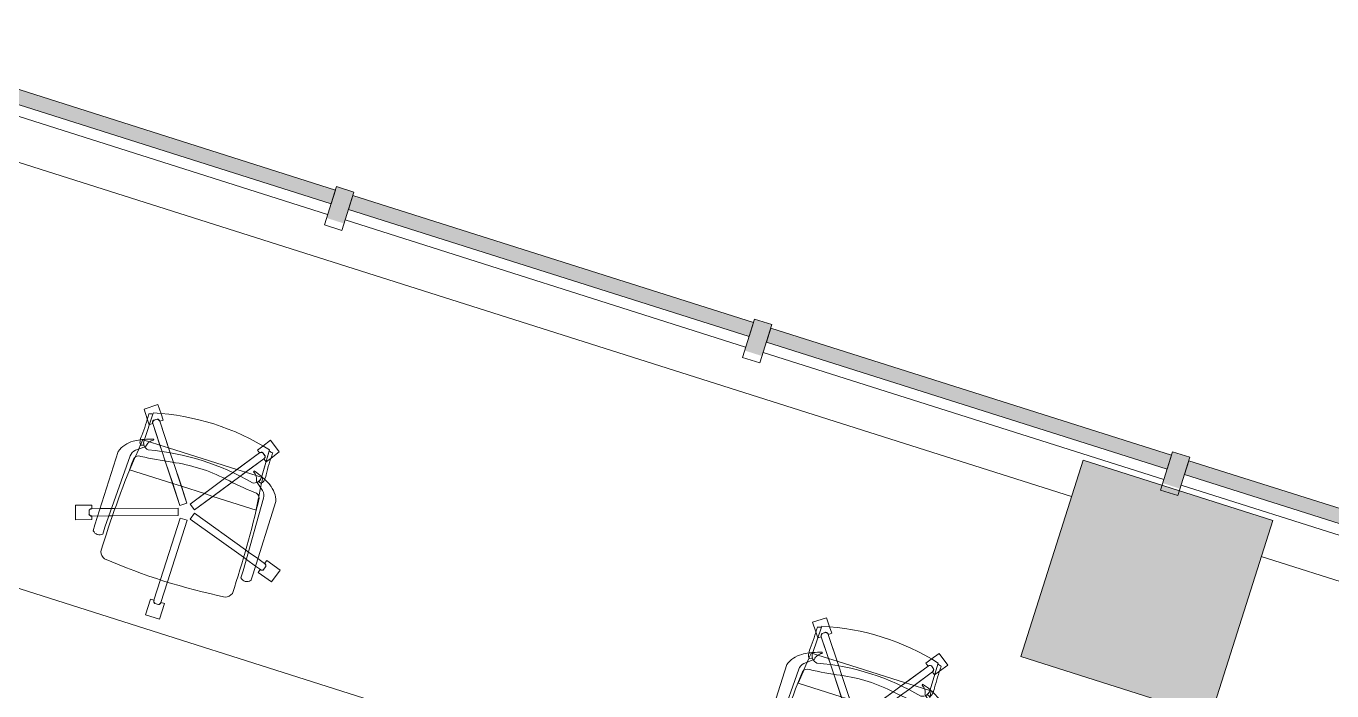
# Model space of a CAD drawing. Header units: inches. Extents: x 385 to 2249, y -1773 to -36.
# Drawn here: x 1615.7 to 1794.3, y -465.7 to -374.8 of the extents above; entities that cross this region are included whole.
import ezdxf

# ---------------------------------------------------------------- set-up
doc = ezdxf.new("R2010")
doc.units = ezdxf.units.IN
doc.header["$MEASUREMENT"] = 0
for name, color, linetype, lineweight in [('A-COLS', 52, 'Continuous', 13), ('A-GLAZ-CURT', 52, 'Continuous', 13), ('A-GLAZ-CWMG', 51, 'Continuous', 13), ('A-WALL', 113, 'Continuous', 13), ('I-FURN', 30, 'Continuous', 9)]:
    doc.layers.add(name, color=color, linetype=linetype, lineweight=lineweight)

# ---------------------------------------------------------------- blocks, each defined once
blk = doc.blocks.new('System Panel - Glazed 2-5035148-Level 7 POWER _ SIGNAL')
at = {"layer": 'A-GLAZ-CURT', "lineweight": 9}
blk.add_hatch(color=7, dxfattribs=at).paths.add_polyline_path([(28.75, 0.25), (28.75, 2.25), (-28.75, 2.25), (-28.75, 0.25), (27.79, 0.25)], flags=0)
at = {"layer": 'A-GLAZ-CURT', "color": 8, "lineweight": 20}
for p, q in [((28.75, 2.25), (-28.75, 2.25)), ((-28.75, 2.25), (-28.75, 0.25)), ((28.75, 0.25), (28.75, 2.25)), ((-28.75, 0.25), (28.75, 0.25))]:
    blk.add_line(p, q, dxfattribs=at)
blk = doc.blocks.new('System Panel - Glazed 2-5035313-Level 7 POWER _ SIGNAL')
at = {"layer": 'A-GLAZ-CURT', "lineweight": 9}
blk.add_hatch(color=7, dxfattribs=at).paths.add_polyline_path([(28.75, 0.25), (28.75, 2.25), (-28.75, 2.25), (-28.75, 0.25), (24.76, 0.25)], flags=0)
at = {"layer": 'A-GLAZ-CURT', "color": 8, "lineweight": 20}
for p, q in [((28.75, 2.25), (-28.75, 2.25)), ((-28.75, 2.25), (-28.75, 0.25)), ((28.75, 0.25), (28.75, 2.25)), ((-28.75, 0.25), (28.75, 0.25))]:
    blk.add_line(p, q, dxfattribs=at)
blk = doc.blocks.new('Rectangular Mullion - 2_5_ x 5_ rectangular-5019623-Level 7 POWER _ SIGNAL')
at = {"layer": 'A-GLAZ-CWMG', "lineweight": 9}
blk.add_hatch(color=7, dxfattribs=at).paths.add_polyline_path([(0, 1.76), (0, -2.75), (-2.5, -2.75), (-2.5, 1.76), (-1.23, 1.76)], flags=0)
at = {"layer": 'A-GLAZ-CWMG', "color": 8, "lineweight": 20}
for p, q in [((-2.5, 2.75), (0, 2.75)), ((-2.5, -2.75), (-2.5, 2.75)), ((0, 2.75), (0, -2.75)), ((0, -2.75), (-2.5, -2.75))]:
    blk.add_line(p, q, dxfattribs=at)
blk = doc.blocks.new('System Panel - Glazed 2-5035464-Level 7 POWER _ SIGNAL')
at = {"layer": 'A-GLAZ-CURT', "lineweight": 9}
blk.add_hatch(color=7, dxfattribs=at).paths.add_polyline_path([(28.75, 0.25), (28.75, 2.25), (-28.75, 2.25), (-28.75, 0.25), (21.62, 0.25)], flags=0)
at = {"layer": 'A-GLAZ-CURT', "color": 8, "lineweight": 20}
for p, q in [((28.75, 2.25), (-28.75, 2.25)), ((-28.75, 2.25), (-28.75, 0.25)), ((28.75, 0.25), (28.75, 2.25)), ((-28.75, 0.25), (28.75, 0.25))]:
    blk.add_line(p, q, dxfattribs=at)
blk = doc.blocks.new('System Panel - Glazed 2-5035624-Level 7 POWER _ SIGNAL')
at = {"layer": 'A-GLAZ-CURT', "lineweight": 9}
blk.add_hatch(color=7, dxfattribs=at).paths.add_polyline_path([(28.75, 0.25), (28.75, 2.25), (-28.75, 2.25), (-28.75, 0.25), (18.53, 0.25)], flags=0)
at = {"layer": 'A-GLAZ-CURT', "color": 8, "lineweight": 20}
for p, q in [((28.75, 2.25), (-28.75, 2.25)), ((-28.75, 2.25), (-28.75, 0.25)), ((28.75, 0.25), (28.75, 2.25)), ((-28.75, 0.25), (28.75, 0.25))]:
    blk.add_line(p, q, dxfattribs=at)
blk = doc.blocks.new('Walls 68 - Walls 3-5097730-Level 7 POWER _ SIGNAL')
at = {"layer": 'A-WALL', "lineweight": 9}
for p, q in [((59.48, -1675.39), (59.48, -1462.79)), ((53.49, -1631.3), (53.49, -1688.8)), ((53.49, -1691.3), (53.49, -1748.8)), ((59.48, -1915.39), (59.48, -1702.61)), ((53.49, -1751.3), (53.49, -1808.8)), ((53.49, -1811.3), (53.49, -1868.8))]:
    blk.add_line(p, q, dxfattribs=at)
blk = doc.blocks.new('Rectangular Table - Rectangular Table-V46-Level 7 POWER _ SIGNAL')
at = {"layer": 'I-FURN'}
for p, q in [((-46, 24), (-48, 24)), ((-48, 24), (-48, 23.86)), ((-48, 23.86), (-48, 24)), ((-48, 24), (-46, 24)), ((48, 24), (-48, 24)), ((-48, 24), (-48, -24)), ((-48, 23.86), (-48, 24)), ((-48, 24), (48, 24)), ((-48, 23.86), (-48, 22)), ((-48, 22.14), (-48, 23.86)), ((-48, -23.86), (-48, 23.86)), ((-46, 22), (-46, 24)), ((-46, 24), (-46, 22)), ((46, 24), (46, 22)), ((48, 24), (46, 24)), ((46, 24), (48, 24)), ((46, 22), (46, 24)), ((48, 22), (48, 24)), ((48, 24), (48, 22)), ((48, -24), (48, 24)), ((48, 24), (48, -24)), ((-48, 22), (-48, 22.14)), ((-48, 22), (-46, 22)), ((-46, 22), (-48, 22)), ((46, 22), (48, 22)), ((48, 22), (46, 22)), ((-46, -22), (-48, -22)), ((-48, -22), (-48, -23.86)), ((-48, -23.86), (-48, -22)), ((-48, -22), (-46, -22)), ((-46, -24), (-46, -22)), ((-46, -22), (-46, -24)), ((48, -22), (46, -22)), ((46, -22), (46, -24)), ((46, -24), (46, -22)), ((46, -22), (48, -22)), ((48, -24), (48, -22)), ((48, -22), (48, -24)), ((-48, -23.86), (-48, -24)), ((-48, -24), (-48, -23.86)), ((-48, -24), (-48, -23.86)), ((-48, -24), (-46, -24)), ((-46, -24), (-48, -24)), ((-48, -24), (48, -24)), ((48, -24), (-48, -24)), ((46, -24), (48, -24)), ((48, -24), (46, -24))]:
    blk.add_line(p, q, dxfattribs=at)
blk = doc.blocks.new('F-Haworth_Chair_X99-Seminar - X99 Advanced Seminar Chair-V47-Level 7 POWER _ SIGNAL')
at = {"layer": 'I-FURN'}
for p, q in [((-8.08, 12.82), (-9.7, 11.65)), ((-8.08, 12.82), (-9.7, 11.65)), ((-7.29, 11.74), (-8.08, 12.82)), ((-7.29, 11.74), (-8.08, 12.82)), ((8.08, 12.82), (7.29, 11.74)), ((8.08, 12.82), (7.29, 11.74)), ((9.7, 11.65), (8.08, 12.82)), ((9.7, 11.65), (8.08, 12.82)), ((-9.7, 11.65), (-9.7, 11.64)), ((-9.7, 11.65), (-8.88, 10.52)), ((-9.7, 11.64), (-8.88, 10.52)), ((-8.34, 11.52), (-8.42, 7.57)), ((-8.42, 7.57), (-8.34, 11.37)), ((-8, 10.58), (-7.59, 10.88)), ((-8, 10.58), (-7.59, 10.88)), ((-7.59, 10.87), (-7.99, 10.57)), ((-7.59, 10.87), (-7.99, 10.57)), ((-6.76, 11), (-7.29, 11.74)), ((-6.76, 11), (-7.29, 11.74)), ((-7.15, 10.72), (-6.76, 11)), ((-7.15, 10.72), (-6.76, 11)), ((7.29, 11.74), (6.76, 11)), ((7.29, 11.74), (6.76, 11)), ((6.76, 11), (7.15, 10.72)), ((6.76, 11), (7.15, 10.72)), ((7.59, 10.88), (8, 10.58)), ((7.59, 10.88), (8, 10.58)), ((7.99, 10.57), (7.59, 10.87)), ((7.99, 10.57), (7.59, 10.87)), ((8.42, 7.57), (8.34, 11.52)), ((8.34, 11.37), (8.42, 7.57)), ((8.88, 10.52), (9.7, 11.65)), ((8.88, 10.52), (9.7, 11.65)), ((-8.88, 10.52), (-8.38, 9.83)), ((-8.88, 10.52), (-8.38, 9.83)), ((-8.38, 9.83), (-7.99, 10.11)), ((-8.38, 9.83), (-7.99, 10.11)), ((-7.97, 10.12), (-6.14, 7.6)), ((-7.97, 10.12), (-5.57, 6.82)), ((-4.9, 7.6), (-7.16, 10.71)), ((-4.47, 7.01), (-7.16, 10.71)), ((7.16, 10.71), (4.47, 7.01)), ((7.16, 10.71), (4.9, 7.6)), ((5.57, 6.82), (7.97, 10.12)), ((6.14, 7.6), (7.97, 10.12)), ((7.99, 10.11), (8.38, 9.83)), ((7.99, 10.11), (8.38, 9.83)), ((8.38, 9.83), (8.88, 10.52)), ((8.38, 9.83), (8.88, 10.52)), ((-8.62, 7.42), (-8.68, 6.91)), ((-8.6, 7.6), (-8.62, 7.43)), ((-8.49, 7.6), (-8.56, 7.6)), ((-7.65, 7.6), (-8.4, 7.6)), ((-6.14, 7.6), (-7.65, 7.6)), ((-7.18, 7.99), (-7.21, 8.13)), ((-4.9, 7.6), (-6.14, 7.6)), ((-6.14, 7.6), (-5.57, 6.82)), ((4.9, 7.6), (-4.9, 7.6)), ((-4.47, 7.01), (-4.9, 7.6)), ((4.9, 7.6), (4.47, 7.01)), ((6.14, 7.6), (4.9, 7.6)), ((5.57, 6.82), (6.14, 7.6)), ((7.65, 7.6), (6.14, 7.6)), ((7.21, 8.13), (7.18, 7.99)), ((8.4, 7.6), (7.65, 7.6)), ((8.56, 7.6), (8.49, 7.6)), ((8.62, 7.43), (8.6, 7.6)), ((8.68, 6.87), (8.62, 7.42)), ((-9.13, 5.92), (-8.07, 6.77)), ((-8.75, 6.22), (-8.88, 4.99)), ((-8.68, 6.87), (-8.75, 6.22)), ((-8.61, 6.81), (-8.23, 6.95)), ((-8.07, 6.77), (-7.95, 6.87)), ((-5.57, 6.82), (-4.79, 5.75)), ((-5.57, 6.82), (-4.79, 5.75)), ((-4.79, 5.75), (-2.89, 3.12)), ((-4.79, 5.75), (-1.04, 0.58)), ((-3.68, 5.91), (-4.47, 7.01)), ((-3.68, 5.91), (-4.47, 7.01)), ((-1.65, 3.12), (-3.68, 5.91)), ((-0.23, 1.17), (-3.68, 5.91)), ((3.68, 5.91), (0.23, 1.17)), ((1.04, 0.58), (4.79, 5.75)), ((3.68, 5.91), (1.65, 3.12)), ((2.89, 3.12), (4.79, 5.75)), ((4.47, 7.01), (3.68, 5.91)), ((4.47, 7.01), (3.68, 5.91)), ((4.79, 5.75), (5.57, 6.82)), ((4.79, 5.75), (5.57, 6.82)), ((7.95, 6.87), (8.03, 6.81)), ((8.07, 6.77), (9.13, 5.92)), ((8.23, 6.95), (8.61, 6.81)), ((8.75, 6.22), (8.68, 6.87)), ((8.88, 4.99), (8.75, 6.22)), ((-11.32, 5.06), (-11.32, -5.48)), ((-9.92, -5.36), (-9.57, 4.97)), ((-8.9, 4.8), (-9.07, 3.2)), ((-8.88, 4.99), (-8.89, 4.91)), ((8.89, 4.91), (8.88, 4.99)), ((9.07, 3.2), (8.9, 4.8)), ((9.57, 4.97), (9.92, -5.36)), ((11.32, -5.48), (11.32, 5.06)), ((-9.07, 3.2), (-9.07, 3.12)), ((-9.07, 3.12), (-2.89, 3.12)), ((-2.89, 3.12), (-1.65, 3.12)), ((-2.89, 3.12), (-1.04, 0.58)), ((-1.65, 3.12), (1.65, 3.12)), ((-0.23, 1.17), (-1.65, 3.12)), ((1.65, 3.12), (0.23, 1.17)), ((1.04, 0.58), (2.89, 3.12)), ((1.65, 3.12), (2.89, 3.12)), ((2.89, 3.12), (9.07, 3.12)), ((9.07, 3.12), (9.07, 3.2)), ((-1.18, 0.14), (-9.37, -2.52)), ((-1.18, 0.14), (-9.37, -2.52)), ((-0.87, -0.81), (-1.18, 0.14)), ((-0.87, -0.81), (-1.18, 0.14)), ((-1.04, 0.58), (-0.23, 1.17)), ((-1.04, 0.58), (-0.23, 1.17)), ((0.23, 1.17), (1.04, 0.58)), ((0.23, 1.17), (1.04, 0.58)), ((1.18, 0.14), (0.87, -0.81)), ((1.18, 0.14), (0.87, -0.81)), ((9.37, -2.52), (1.18, 0.14)), ((9.37, -2.52), (1.18, 0.14)), ((-9.38, -3.57), (-0.87, -0.81)), ((-9.38, -3.57), (-0.87, -0.81)), ((-0.5, -1.08), (-0.5, -9.91)), ((0.5, -1.08), (-0.5, -1.08)), ((-0.5, -1.08), (-0.5, -9.91)), ((0.5, -1.08), (-0.5, -1.08)), ((0.5, -9.91), (0.5, -1.08)), ((0.5, -9.91), (0.5, -1.08)), ((0.87, -0.81), (9.38, -3.57)), ((0.87, -0.81), (9.38, -3.57)), ((-12.55, -3.03), (-14.69, -3.72)), ((-12.55, -3.03), (-14.69, -3.72)), ((-12.4, -3.49), (-12.55, -3.03)), ((-12.4, -3.49), (-12.55, -3.03)), ((-11.32, -3.15), (-12.4, -3.5)), ((-11.32, -3.15), (-12.4, -3.5)), ((-9.83, -2.67), (-11.32, -3.15)), ((-9.83, -2.67), (-11.32, -3.15)), ((-9.37, -2.52), (-9.83, -2.67)), ((-9.37, -2.52), (-9.83, -2.67)), ((9.83, -2.67), (9.37, -2.52)), ((9.83, -2.67), (9.37, -2.52)), ((11.32, -3.15), (9.83, -2.67)), ((11.32, -3.15), (9.83, -2.67)), ((12.4, -3.5), (11.32, -3.15)), ((12.4, -3.5), (11.32, -3.15)), ((12.55, -3.03), (12.4, -3.49)), ((12.55, -3.03), (12.4, -3.49)), ((14.69, -3.72), (12.55, -3.03)), ((14.69, -3.72), (12.55, -3.03)), ((-14.69, -3.72), (-14.08, -5.62)), ((-14.69, -3.72), (-14.08, -5.62)), ((-14.08, -5.62), (-11.94, -4.93)), ((-14.08, -5.62), (-11.94, -4.93)), ((-12.53, -4.34), (-12.69, -3.85)), ((-12.53, -4.34), (-12.69, -3.85)), ((-12.68, -3.86), (-12.52, -4.33)), ((-12.68, -3.86), (-12.52, -4.33)), ((-12.09, -4.45), (-11.32, -4.21)), ((-12.09, -4.45), (-11.32, -4.21)), ((-11.94, -4.93), (-12.09, -4.47)), ((-11.94, -4.93), (-12.09, -4.47)), ((-11.32, -4.21), (-9.86, -3.73)), ((-11.32, -4.21), (-9.86, -3.73)), ((-9.86, -3.73), (-9.38, -3.57)), ((-9.86, -3.73), (-9.38, -3.57)), ((9.38, -3.57), (9.86, -3.73)), ((9.38, -3.57), (9.86, -3.73)), ((9.86, -3.73), (11.32, -4.21)), ((9.86, -3.73), (11.32, -4.21)), ((11.32, -4.21), (12.09, -4.45)), ((11.32, -4.21), (12.09, -4.45)), ((12.09, -4.47), (11.94, -4.93)), ((12.09, -4.47), (11.94, -4.93)), ((11.94, -4.93), (14.08, -5.62)), ((11.94, -4.93), (14.08, -5.62)), ((12.52, -4.33), (12.68, -3.86)), ((12.52, -4.33), (12.68, -3.86)), ((12.69, -3.85), (12.53, -4.34)), ((12.69, -3.85), (12.53, -4.34)), ((14.08, -5.62), (14.69, -3.72)), ((14.08, -5.62), (14.69, -3.72)), ((-11.32, -5.48), (-11.3, -6.32)), ((-9.92, -6.36), (-9.92, -5.36)), ((9.92, -5.36), (9.92, -6.36)), ((11.3, -6.32), (11.32, -5.48)), ((-0.5, -9.91), (-0.5, -12.88)), ((-0.5, -9.91), (-0.5, -12.88)), ((0.5, -12.88), (0.5, -9.91)), ((0.5, -12.88), (0.5, -9.91)), ((-0.52, -12.88), (-1, -12.88)), ((-1, -12.88), (-1, -15.13)), ((-0.52, -12.88), (-1, -12.88)), ((-1, -12.88), (-1, -15.13)), ((0.26, -13.26), (-0.26, -13.26)), ((0.26, -13.26), (-0.26, -13.26)), ((-0.25, -13.25), (0.25, -13.25)), ((-0.25, -13.25), (0.25, -13.25)), ((1, -12.88), (0.52, -12.88)), ((1, -12.88), (0.52, -12.88)), ((1, -15.13), (1, -12.88)), ((1, -15.13), (1, -12.88)), ((-1, -15.13), (1, -15.13)), ((-1, -15.13), (1, -15.13))]:
    blk.add_line(p, q, dxfattribs=at)
for centre, radius, start, end in [((0, -20.29), 32.89, 75.3075, 104.696), ((-36.06, 10.03), 27.2, 355.9857, 2.5118), ((0, -20.73), 33.17, 104.5766, 105.5522), ((-7.48, 10.49), 0.407, 35.1651, 104.8349), ((-7.48, 10.49), 0.407, 35.1651, 104.8349), ((-7.49, 10.47), 0.406, 89.9041, 103.3801), ((-7.49, 10.47), 0.406, 89.9041, 103.3801), ((-7.49, 10.47), 0.406, 76.4281, 89.9041), ((-7.49, 10.47), 0.406, 76.4281, 89.9041), ((-7.49, 10.47), 0.406, 62.9521, 76.4281), ((-7.49, 10.47), 0.406, 36, 76.4281), ((-7.49, 10.47), 0.406, 49.476, 62.9521), ((-7.49, 10.47), 0.406, 36, 49.476), ((7.48, 10.49), 0.407, 75.1651, 144.8349), ((7.48, 10.49), 0.407, 75.1651, 144.8349), ((7.49, 10.47), 0.406, 76.6199, 144), ((7.49, 10.47), 0.406, 130.524, 144), ((7.49, 10.47), 0.406, 117.0479, 130.524), ((7.49, 10.47), 0.406, 76.6199, 117.0479), ((0, -20.73), 33.17, 74.4478, 75.4234), ((36.06, 10.03), 27.2, 177.4882, 184.0143), ((-7.66, 10.36), 0.407, 147.1651, 216.8349), ((-7.66, 10.36), 0.407, 147.1651, 202.9009), ((-7.64, 10.36), 0.406, 148.6199, 202.524), ((-7.64, 10.36), 0.406, 162.0959, 175.5719), ((-7.64, 10.36), 0.406, 175.5719, 202.524), ((-7.66, 10.36), 0.407, 202.9009, 216.8349), ((-7.64, 10.36), 0.406, 148.6199, 162.0959), ((-7.64, 10.36), 0.406, 202.524, 216), ((-7.64, 10.36), 0.406, 202.524, 216), ((7.64, 10.36), 0.406, 324, 31.3801), ((7.64, 10.36), 0.406, 324, 337.476), ((7.66, 10.36), 0.407, 323.1651, 32.8349), ((7.66, 10.36), 0.407, 323.1651, 32.8349), ((7.64, 10.36), 0.406, 17.9041, 31.3801), ((7.64, 10.36), 0.406, 337.476, 17.9041), ((-4.71, -1.15), 9.61, 116.0036, 121.9522), ((-5.2, 7.86), 3.74, 175.9857, 189.9064), ((-4.71, -1.15), 9.61, 113.5094, 116.0036), ((-8.28, 7.33), 0.613, 189.9064, 237.4573), ((-4.71, -1.15), 9.61, 112.927, 113.3607), ((-4.71, -1.15), 9.61, 105.0666, 112.7369), ((-7.37, 7.55), 1.05, 178.8214, 214.7998), ((-7.37, 7.55), 1.05, 178.8214, 264.0446), ((-6.55, 6.76), 1.38, 147.5752, 174.9122), ((-6.55, 6.76), 1.38, 131.5158, 145.9813), ((0, -26.49), 33.83, 77.2285, 102.7715), ((-6.55, 6.76), 1.38, 117.0503, 131.5158), ((6.55, 6.76), 1.38, 34.0187, 62.9497), ((4.71, -1.15), 9.61, 67.2631, 74.9334), ((7.37, 7.55), 1.05, 275.9554, 1.1786), ((6.55, 6.76), 1.38, 5.0878, 32.4248), ((7.37, 7.55), 1.05, 325.2002, 1.1786), ((4.71, -1.15), 9.61, 66.6393, 67.073), ((4.71, -1.15), 9.61, 63.9964, 66.4906), ((8.28, 7.33), 0.613, 302.5427, 350.0936), ((5.2, 7.86), 3.74, 350.0936, 4.0143), ((4.71, -1.15), 9.61, 58.0478, 63.9964), ((-7.87, 3.92), 3.63, 121.9522, 161.8211), ((-8.18, 4.9), 1.39, 132.8922, 177.1987), ((-11.32, 48.08), 42.84, 274.2301, 280.0233), ((0, -15.97), 22.19, 79.9767, 100.0233), ((11.32, 48.08), 42.84, 259.9767, 265.7699), ((8.18, 4.9), 1.39, 2.8013, 47.1078), ((7.87, 3.92), 3.63, 18.1789, 58.0478), ((144.06, -7.32), 153.52, 175.4787, 180.5251), ((-8.24, 4.59), 0.763, 84.2338, 165.7662), ((8.24, 4.59), 0.763, 14.2338, 95.7662), ((-144.06, -7.32), 153.52, 359.4749, 4.5213), ((-12.28, -3.88), 0.407, 107.1651, 176.8349), ((-12.27, -3.89), 0.406, 108, 175.3801), ((-12.27, -3.89), 0.406, 121.476, 161.9041), ((-12.28, -3.88), 0.407, 107.1651, 135.033), ((-12.27, -3.89), 0.406, 108, 121.476), ((12.28, -3.88), 0.407, 58.9009, 72.8349), ((12.28, -3.88), 0.407, 3.1651, 72.8349), ((12.27, -3.89), 0.406, 45.0479, 72), ((12.27, -3.89), 0.406, 4.6199, 72), ((12.28, -3.88), 0.407, 44.967, 58.9009), ((-12.28, -3.88), 0.407, 162.9009, 176.8349), ((-12.27, -3.89), 0.406, 161.9041, 174.9483), ((-12.27, -3.89), 0.406, 174.9483, 175.3801), ((-12.28, -3.88), 0.407, 148.967, 162.9009), ((-12.28, -3.88), 0.407, 135.033, 148.967), ((-12.22, -4.09), 0.407, 219.1651, 288.8349), ((-12.22, -4.09), 0.407, 219.1651, 288.8349), ((-12.22, -4.07), 0.406, 220.6199, 274.524), ((-12.22, -4.07), 0.406, 220.6199, 288), ((-12.22, -4.07), 0.406, 274.524, 288), ((12.22, -4.07), 0.406, 252, 319.3801), ((12.22, -4.09), 0.407, 251.1651, 320.8349), ((12.22, -4.07), 0.406, 252, 265.476), ((12.22, -4.09), 0.407, 251.1651, 279.033), ((12.22, -4.07), 0.406, 265.476, 305.9041), ((12.22, -4.09), 0.407, 279.033, 292.967), ((12.22, -4.09), 0.407, 292.967, 306.9009), ((12.22, -4.07), 0.406, 305.9041, 319.3801), ((12.22, -4.09), 0.407, 306.9009, 320.8349), ((12.27, -3.89), 0.406, 4.6199, 45.0479), ((12.28, -3.88), 0.407, 31.033, 44.967), ((12.28, -3.88), 0.407, 17.0991, 31.033), ((12.28, -3.88), 0.407, 3.1651, 17.0991), ((-10.58, -5.68), 0.956, 221.8901, 314.1099), ((10.58, -5.68), 0.956, 225.8901, 318.1099), ((-8.21, -8.28), 1.31, 200.0433, 249.9567), ((8.21, -8.28), 1.31, 290.0433, 339.9567), ((0, 75.01), 84.96, 264.1475, 275.8525), ((-0.11, -12.88), 0.407, 179.1651, 234.9009), ((-0.11, -12.88), 0.407, 179.1651, 248.8349), ((-0.09, -12.88), 0.406, 180, 193.476), ((-0.09, -12.88), 0.406, 180, 247.3801), ((-0.09, -12.88), 0.406, 193.476, 233.9041), ((-0.11, -12.88), 0.407, 234.9009, 248.8349), ((-0.09, -12.88), 0.406, 233.9041, 247.3801), ((0.09, -12.88), 0.406, 292.6199, 360), ((0.09, -12.88), 0.406, 292.6199, 306.0959), ((0.11, -12.88), 0.407, 291.1651, 0.8349), ((0.11, -12.88), 0.407, 291.1651, 0.8349), ((0.09, -12.88), 0.406, 306.0959, 346.524), ((0.09, -12.88), 0.406, 346.524, 360)]:
    blk.add_arc(centre, radius, start, end, dxfattribs=at)
blk = doc.blocks.new('F-Haworth_Chair_X99-Seminar - X99 Advanced Seminar Chair-V49-Level 7 POWER _ SIGNAL')
at = {"layer": 'I-FURN'}
for p, q in [((-8.08, 12.82), (-9.7, 11.65)), ((-8.08, 12.82), (-9.7, 11.65)), ((-7.29, 11.74), (-8.08, 12.82)), ((-7.29, 11.74), (-8.08, 12.82)), ((8.08, 12.82), (7.29, 11.74)), ((8.08, 12.82), (7.29, 11.74)), ((9.7, 11.65), (8.08, 12.82)), ((9.7, 11.65), (8.08, 12.82)), ((-9.7, 11.65), (-8.88, 10.52)), ((-9.7, 11.65), (-8.88, 10.52)), ((-8.34, 11.52), (-8.42, 7.57)), ((-8.42, 7.57), (-8.34, 11.37)), ((-8, 10.58), (-7.59, 10.88)), ((-8, 10.58), (-7.59, 10.88)), ((-7.59, 10.87), (-7.99, 10.57)), ((-7.59, 10.87), (-7.99, 10.57)), ((-6.76, 11), (-7.29, 11.74)), ((-6.76, 11), (-7.29, 11.74)), ((-7.15, 10.72), (-6.76, 11)), ((-7.15, 10.72), (-6.76, 11)), ((7.29, 11.74), (6.76, 11)), ((7.29, 11.74), (6.76, 11)), ((6.76, 11), (7.15, 10.72)), ((6.76, 11), (7.15, 10.72)), ((7.59, 10.88), (8, 10.58)), ((7.59, 10.88), (8, 10.58)), ((7.99, 10.57), (7.59, 10.87)), ((7.99, 10.57), (7.59, 10.87)), ((8.42, 7.57), (8.34, 11.52)), ((8.34, 11.37), (8.42, 7.57)), ((8.88, 10.52), (9.7, 11.65)), ((8.88, 10.52), (9.7, 11.65)), ((-8.88, 10.52), (-8.38, 9.83)), ((-8.88, 10.52), (-8.38, 9.83)), ((-8.38, 9.83), (-7.99, 10.11)), ((-8.38, 9.83), (-7.99, 10.11)), ((-7.97, 10.12), (-6.14, 7.6)), ((-7.97, 10.12), (-5.57, 6.82)), ((-4.9, 7.6), (-7.16, 10.71)), ((-4.47, 7.01), (-7.16, 10.71)), ((7.16, 10.71), (4.47, 7.01)), ((7.16, 10.71), (4.9, 7.6)), ((5.57, 6.82), (7.97, 10.12)), ((6.14, 7.6), (7.97, 10.12)), ((7.99, 10.11), (8.38, 9.83)), ((7.99, 10.11), (8.38, 9.83)), ((8.38, 9.83), (8.88, 10.52)), ((8.38, 9.83), (8.88, 10.52)), ((-8.62, 7.42), (-8.68, 6.91)), ((-8.6, 7.6), (-8.62, 7.43)), ((-8.49, 7.6), (-8.56, 7.6)), ((-7.65, 7.6), (-8.4, 7.6)), ((-6.14, 7.6), (-7.65, 7.6)), ((-7.18, 7.99), (-7.21, 8.13)), ((-4.9, 7.6), (-6.14, 7.6)), ((-6.14, 7.6), (-5.57, 6.82)), ((4.9, 7.6), (-4.9, 7.6)), ((-4.47, 7.01), (-4.9, 7.6)), ((4.9, 7.6), (4.47, 7.01)), ((6.14, 7.6), (4.9, 7.6)), ((5.57, 6.82), (6.14, 7.6)), ((7.65, 7.6), (6.14, 7.6)), ((7.21, 8.13), (7.18, 7.99)), ((8.4, 7.6), (7.65, 7.6)), ((8.56, 7.6), (8.49, 7.6)), ((8.62, 7.43), (8.6, 7.6)), ((8.68, 6.87), (8.62, 7.42)), ((-9.13, 5.92), (-8.07, 6.77)), ((-8.75, 6.22), (-8.88, 4.99)), ((-8.68, 6.87), (-8.75, 6.22)), ((-8.61, 6.81), (-8.23, 6.95)), ((-8.07, 6.77), (-7.95, 6.87)), ((-5.57, 6.82), (-4.79, 5.75)), ((-5.57, 6.82), (-4.79, 5.75)), ((-4.79, 5.75), (-2.89, 3.12)), ((-4.79, 5.75), (-1.04, 0.58)), ((-3.68, 5.91), (-4.47, 7.01)), ((-3.68, 5.91), (-4.47, 7.01)), ((-1.65, 3.12), (-3.68, 5.91)), ((-0.23, 1.17), (-3.68, 5.91)), ((3.68, 5.91), (0.23, 1.17)), ((1.04, 0.58), (4.79, 5.75)), ((3.68, 5.91), (1.65, 3.12)), ((2.89, 3.12), (4.79, 5.75)), ((4.47, 7.01), (3.68, 5.91)), ((4.47, 7.01), (3.68, 5.91)), ((4.79, 5.75), (5.57, 6.82)), ((4.79, 5.75), (5.57, 6.82)), ((7.95, 6.87), (8.03, 6.81)), ((8.07, 6.77), (9.13, 5.92)), ((8.23, 6.95), (8.61, 6.81)), ((8.75, 6.22), (8.68, 6.87)), ((8.88, 4.99), (8.75, 6.22)), ((-11.32, 5.06), (-11.32, -5.48)), ((-9.92, -5.36), (-9.57, 4.97)), ((-8.9, 4.8), (-9.07, 3.2)), ((-8.88, 4.99), (-8.89, 4.91)), ((8.89, 4.91), (8.88, 4.99)), ((9.07, 3.2), (8.9, 4.8)), ((9.57, 4.97), (9.92, -5.36)), ((11.32, -5.48), (11.32, 5.06)), ((-9.07, 3.2), (-9.07, 3.12)), ((-9.07, 3.12), (-2.89, 3.12)), ((-2.89, 3.12), (-1.65, 3.12)), ((-2.89, 3.12), (-1.04, 0.58)), ((-1.65, 3.12), (1.65, 3.12)), ((-0.23, 1.17), (-1.65, 3.12)), ((1.65, 3.12), (0.23, 1.17)), ((1.04, 0.58), (2.89, 3.12)), ((1.65, 3.12), (2.89, 3.12)), ((2.89, 3.12), (9.07, 3.12)), ((9.07, 3.12), (9.07, 3.2)), ((-1.18, 0.14), (-9.37, -2.52)), ((-1.18, 0.14), (-9.37, -2.52)), ((-0.87, -0.81), (-1.18, 0.14)), ((-0.87, -0.81), (-1.18, 0.14)), ((-1.04, 0.58), (-0.23, 1.17)), ((-1.04, 0.58), (-0.23, 1.17)), ((0.23, 1.17), (1.04, 0.58)), ((0.23, 1.17), (1.04, 0.58)), ((1.18, 0.14), (0.87, -0.81)), ((1.18, 0.14), (0.87, -0.81)), ((9.37, -2.52), (1.18, 0.14)), ((9.37, -2.52), (1.18, 0.14)), ((-9.38, -3.57), (-0.87, -0.81)), ((-9.38, -3.57), (-0.87, -0.81)), ((-0.5, -1.08), (-0.5, -9.91)), ((0.5, -1.08), (-0.5, -1.08)), ((-0.5, -1.08), (-0.5, -9.91)), ((0.5, -1.08), (-0.5, -1.08)), ((0.5, -9.91), (0.5, -1.08)), ((0.5, -9.91), (0.5, -1.08)), ((0.87, -0.81), (9.38, -3.57)), ((0.87, -0.81), (9.38, -3.57)), ((-12.55, -3.03), (-14.69, -3.72)), ((-12.55, -3.03), (-14.69, -3.72)), ((-12.4, -3.49), (-12.55, -3.03)), ((-12.4, -3.49), (-12.55, -3.03)), ((-11.32, -3.15), (-12.4, -3.5)), ((-11.32, -3.15), (-12.4, -3.5)), ((-9.83, -2.67), (-11.32, -3.15)), ((-9.83, -2.67), (-11.32, -3.15)), ((-9.37, -2.52), (-9.83, -2.67)), ((-9.37, -2.52), (-9.83, -2.67)), ((9.83, -2.67), (9.37, -2.52)), ((9.83, -2.67), (9.37, -2.52)), ((11.32, -3.15), (9.83, -2.67)), ((11.32, -3.15), (9.83, -2.67)), ((12.4, -3.5), (11.32, -3.15)), ((12.4, -3.5), (11.32, -3.15)), ((12.55, -3.03), (12.4, -3.49)), ((12.55, -3.03), (12.4, -3.49)), ((14.69, -3.72), (12.55, -3.03)), ((14.69, -3.72), (12.55, -3.03)), ((-14.69, -3.72), (-14.08, -5.62)), ((-14.69, -3.72), (-14.08, -5.62)), ((-14.08, -5.62), (-11.94, -4.93)), ((-14.08, -5.62), (-11.94, -4.93)), ((-12.53, -4.34), (-12.69, -3.85)), ((-12.53, -4.34), (-12.69, -3.85)), ((-12.68, -3.86), (-12.52, -4.33)), ((-12.68, -3.86), (-12.52, -4.33)), ((-12.09, -4.45), (-11.32, -4.21)), ((-12.09, -4.45), (-11.32, -4.21)), ((-11.94, -4.93), (-12.09, -4.47)), ((-11.94, -4.93), (-12.09, -4.47)), ((-11.32, -4.21), (-9.86, -3.73)), ((-11.32, -4.21), (-9.86, -3.73)), ((-9.86, -3.73), (-9.38, -3.57)), ((-9.86, -3.73), (-9.38, -3.57)), ((9.38, -3.57), (9.86, -3.73)), ((9.38, -3.57), (9.86, -3.73)), ((9.86, -3.73), (11.32, -4.21)), ((9.86, -3.73), (11.32, -4.21)), ((11.32, -4.21), (12.09, -4.45)), ((11.32, -4.21), (12.09, -4.45)), ((12.09, -4.47), (11.94, -4.93)), ((12.09, -4.47), (11.94, -4.93)), ((11.94, -4.93), (14.08, -5.62)), ((11.94, -4.93), (14.08, -5.62)), ((12.52, -4.33), (12.68, -3.86)), ((12.52, -4.33), (12.68, -3.86)), ((12.69, -3.85), (12.53, -4.34)), ((12.69, -3.85), (12.53, -4.34)), ((14.08, -5.62), (14.69, -3.72)), ((14.08, -5.62), (14.69, -3.72)), ((-11.32, -5.48), (-11.3, -6.32)), ((-9.92, -6.36), (-9.92, -5.36)), ((9.92, -5.36), (9.92, -6.36)), ((11.3, -6.32), (11.32, -5.48)), ((-0.5, -9.91), (-0.5, -12.88)), ((-0.5, -9.91), (-0.5, -12.88)), ((0.5, -12.88), (0.5, -9.91)), ((0.5, -12.88), (0.5, -9.91)), ((-0.52, -12.88), (-1, -12.88)), ((-1, -12.88), (-1, -15.13)), ((-0.52, -12.88), (-1, -12.88)), ((-1, -12.88), (-1, -15.13)), ((0.26, -13.26), (-0.26, -13.26)), ((0.26, -13.26), (-0.26, -13.26)), ((-0.25, -13.25), (0.25, -13.25)), ((-0.25, -13.25), (0.25, -13.25)), ((1, -12.88), (0.52, -12.88)), ((1, -12.88), (0.52, -12.88)), ((1, -15.13), (1, -12.88)), ((1, -15.13), (1, -12.88)), ((-1, -15.13), (1, -15.13)), ((-1, -15.13), (1, -15.13))]:
    blk.add_line(p, q, dxfattribs=at)
for centre, radius, start, end in [((0, -20.29), 32.89, 75.3075, 104.696), ((-36.06, 10.03), 27.2, 355.9857, 2.5118), ((0, -20.73), 33.17, 104.5766, 105.5522), ((-7.48, 10.49), 0.407, 35.1651, 104.8349), ((-7.48, 10.49), 0.407, 35.1651, 104.8349), ((-7.49, 10.47), 0.406, 36, 103.3801), ((-7.49, 10.47), 0.406, 36, 103.3801), ((7.48, 10.49), 0.407, 75.1651, 144.8349), ((7.48, 10.49), 0.407, 75.1651, 144.8349), ((7.49, 10.47), 0.406, 76.6199, 144), ((7.49, 10.47), 0.406, 117.0479, 144), ((7.49, 10.47), 0.406, 76.6199, 117.0479), ((0, -20.73), 33.17, 74.4478, 75.4234), ((36.06, 10.03), 27.2, 177.4882, 184.0143), ((-7.66, 10.36), 0.407, 147.1651, 216.8349), ((-7.66, 10.36), 0.407, 147.1651, 216.8349), ((-7.64, 10.36), 0.406, 148.6199, 175.5719), ((-7.64, 10.36), 0.406, 162.0959, 202.524), ((-7.64, 10.36), 0.406, 175.5719, 216), ((-7.64, 10.36), 0.406, 148.6199, 162.0959), ((-7.64, 10.36), 0.406, 202.524, 216), ((7.64, 10.36), 0.406, 324, 17.9041), ((7.64, 10.36), 0.406, 324, 4.4281), ((7.66, 10.36), 0.407, 323.1651, 32.8349), ((7.66, 10.36), 0.407, 323.1651, 32.8349), ((7.64, 10.36), 0.406, 17.9041, 31.3801), ((7.64, 10.36), 0.406, 4.4281, 31.3801), ((-4.71, -1.15), 9.61, 116.0036, 121.9522), ((-5.2, 7.86), 3.74, 175.9857, 189.9064), ((-4.71, -1.15), 9.61, 113.5094, 116.0036), ((-8.28, 7.33), 0.613, 189.9064, 237.4573), ((-4.71, -1.15), 9.61, 112.927, 113.3607), ((-4.71, -1.15), 9.61, 105.0666, 112.7369), ((-7.37, 7.55), 1.05, 178.8214, 214.7998), ((-7.37, 7.55), 1.05, 178.8214, 264.0446), ((-6.55, 6.76), 1.38, 147.5752, 174.9122), ((-6.55, 6.76), 1.38, 117.0503, 145.9813), ((0, -26.49), 33.83, 77.2285, 102.7715), ((6.55, 6.76), 1.38, 34.0187, 62.9497), ((4.71, -1.15), 9.61, 67.2631, 74.9334), ((7.37, 7.55), 1.05, 275.9554, 1.1786), ((6.55, 6.76), 1.38, 5.0878, 32.4248), ((7.37, 7.55), 1.05, 325.2002, 1.1786), ((4.71, -1.15), 9.61, 66.6393, 67.073), ((4.71, -1.15), 9.61, 63.9964, 66.4906), ((8.28, 7.33), 0.613, 302.5427, 350.0936), ((5.2, 7.86), 3.74, 350.0936, 4.0143), ((4.71, -1.15), 9.61, 58.0478, 63.9964), ((-7.87, 3.92), 3.63, 121.9522, 161.8211), ((-8.18, 4.9), 1.39, 132.8922, 177.1987), ((-11.32, 48.08), 42.84, 274.2301, 280.0233), ((0, -15.97), 22.19, 79.9767, 100.0233), ((11.32, 48.08), 42.84, 259.9767, 265.7699), ((8.18, 4.9), 1.39, 2.8013, 47.1078), ((7.87, 3.92), 3.63, 18.1789, 58.0478), ((144.06, -7.32), 153.52, 175.4787, 180.5251), ((-8.24, 4.59), 0.763, 84.2338, 165.7662), ((8.24, 4.59), 0.763, 14.2338, 95.7662), ((-144.06, -7.32), 153.52, 359.4749, 4.5213), ((-12.28, -3.88), 0.407, 107.1651, 176.8349), ((-12.27, -3.89), 0.406, 108, 175.3801), ((-12.27, -3.89), 0.406, 121.476, 161.9041), ((-12.28, -3.88), 0.407, 107.1651, 135.033), ((-12.27, -3.89), 0.406, 108, 121.476), ((12.28, -3.88), 0.407, 3.1651, 72.8349), ((12.28, -3.88), 0.407, 3.1651, 72.8349), ((12.27, -3.89), 0.406, 45.0479, 72), ((12.27, -3.89), 0.406, 4.6199, 72), ((-12.28, -3.88), 0.407, 148.967, 176.8349), ((-12.27, -3.89), 0.406, 161.9041, 175.3801), ((-12.28, -3.88), 0.407, 135.033, 148.967), ((-12.22, -4.09), 0.407, 219.1651, 233.0991), ((-12.22, -4.09), 0.407, 219.1651, 288.8349), ((-12.22, -4.07), 0.406, 220.6199, 274.524), ((-12.22, -4.07), 0.406, 220.6199, 288), ((-12.22, -4.09), 0.407, 233.0991, 288.8349), ((-12.22, -4.07), 0.406, 274.524, 288), ((12.22, -4.07), 0.406, 252, 319.3801), ((12.22, -4.09), 0.407, 251.1651, 320.8349), ((12.22, -4.07), 0.406, 252, 265.476), ((12.22, -4.09), 0.407, 251.1651, 279.033), ((12.22, -4.07), 0.406, 265.476, 305.9041), ((12.22, -4.09), 0.407, 279.033, 292.967), ((12.22, -4.09), 0.407, 292.967, 306.9009), ((12.22, -4.07), 0.406, 305.9041, 319.3801), ((12.22, -4.09), 0.407, 306.9009, 320.8349), ((12.27, -3.89), 0.406, 4.6199, 45.0479), ((-10.58, -5.68), 0.956, 221.8901, 314.1099), ((10.58, -5.68), 0.956, 225.8901, 318.1099), ((-8.21, -8.28), 1.31, 200.0433, 249.9567), ((8.21, -8.28), 1.31, 290.0433, 339.9567), ((0, 75.01), 84.96, 264.1475, 275.8525), ((-0.11, -12.88), 0.407, 179.1651, 248.8349), ((-0.11, -12.88), 0.407, 179.1651, 248.8349), ((-0.09, -12.88), 0.406, 180, 193.476), ((-0.09, -12.88), 0.406, 180, 247.3801), ((-0.09, -12.88), 0.406, 193.476, 233.9041), ((-0.09, -12.88), 0.406, 233.9041, 247.3801), ((0.09, -12.88), 0.406, 292.6199, 360), ((0.09, -12.88), 0.406, 292.6199, 306.0959), ((0.11, -12.88), 0.407, 291.1651, 0.8349), ((0.11, -12.88), 0.407, 291.1651, 305.0991), ((0.09, -12.88), 0.406, 306.0959, 346.524), ((0.11, -12.88), 0.407, 305.0991, 346.9009), ((0.09, -12.88), 0.406, 346.524, 360), ((0.11, -12.88), 0.407, 346.9009, 0.8349)]:
    blk.add_arc(centre, radius, start, end, dxfattribs=at)
blk = doc.blocks.new('Columns 64 - Columns 4-5528770-Level 7 POWER _ SIGNAL')
at = {"layer": 'A-COLS', "lineweight": 9}
blk.add_hatch(color=7, dxfattribs=at).paths.add_polyline_path([(1403.47, -851.37), (1412.18, -824.56), (1386.29, -816.15), (1377.58, -842.96), (1400.14, -850.29)], flags=0)
at = {"layer": 'A-COLS', "color": 8, "lineweight": 20}
for p, q in [((1386.29, -816.15), (1377.58, -842.96)), ((1412.18, -824.56), (1386.29, -816.15)), ((1403.47, -851.37), (1412.18, -824.56)), ((1377.58, -842.96), (1403.47, -851.37))]:
    blk.add_line(p, q, dxfattribs=at)

msp = doc.modelspace()

# ---------------------------------------------------------------- block references
at = {"layer": 'A-COLS', "lineweight": 9, "rotation": 0.3967009999964257}
msp.add_blockref('Columns 64 - Columns 4-5528770-Level 7 POWER _ SIGNAL', (368.36, 372.36), dxfattribs=at)
at = {"layer": 'A-GLAZ-CURT', "lineweight": 9, "rotation": 342.396186574362}
for name, p in [('System Panel - Glazed 2-5035624-Level 7 POWER _ SIGNAL', (1629.89, -390.64)), ('System Panel - Glazed 2-5035464-Level 7 POWER _ SIGNAL', (1687.08, -408.78)), ('System Panel - Glazed 2-5035313-Level 7 POWER _ SIGNAL', (1744.27, -426.93)), ('System Panel - Glazed 2-5035148-Level 7 POWER _ SIGNAL', (1801.46, -445.07))]:
    msp.add_blockref(name, p, dxfattribs=at)
at = {"layer": 'A-GLAZ-CWMG', "lineweight": 9, "extrusion": (0, 0, -1), "rotation": 197.603813425638}
for p in [(-1659.67, -400.09), (-1716.86, -418.23), (-1774.05, -436.38)]:
    msp.add_blockref('Rectangular Mullion - 2_5_ x 5_ rectangular-5019623-Level 7 POWER _ SIGNAL', p, dxfattribs=at)
at = {"layer": 'A-WALL', "lineweight": 9, "rotation": 252.3961828634399}
msp.add_blockref('Walls 68 - Walls 3-5097730-Level 7 POWER _ SIGNAL', (3399.56, -897.34), dxfattribs=at)
at = {"layer": 'I-FURN'}
for name, p, rotation in [('F-Haworth_Chair_X99-Seminar - X99 Advanced Seminar Chair-V47-Level 7 POWER _ SIGNAL', (1637.52, -441.21), 342.3961865743617), ('Rectangular Table - Rectangular Table-V46-Level 7 POWER _ SIGNAL', (1620.07, -478.63), 162.3961865743618), ('F-Haworth_Chair_X99-Seminar - X99 Advanced Seminar Chair-V49-Level 7 POWER _ SIGNAL', (1728.98, -470.38), 342.3961865743617)]:
    msp.add_blockref(name, p, dxfattribs=dict(at, rotation=rotation))

doc.saveas('drawing.dxf')
